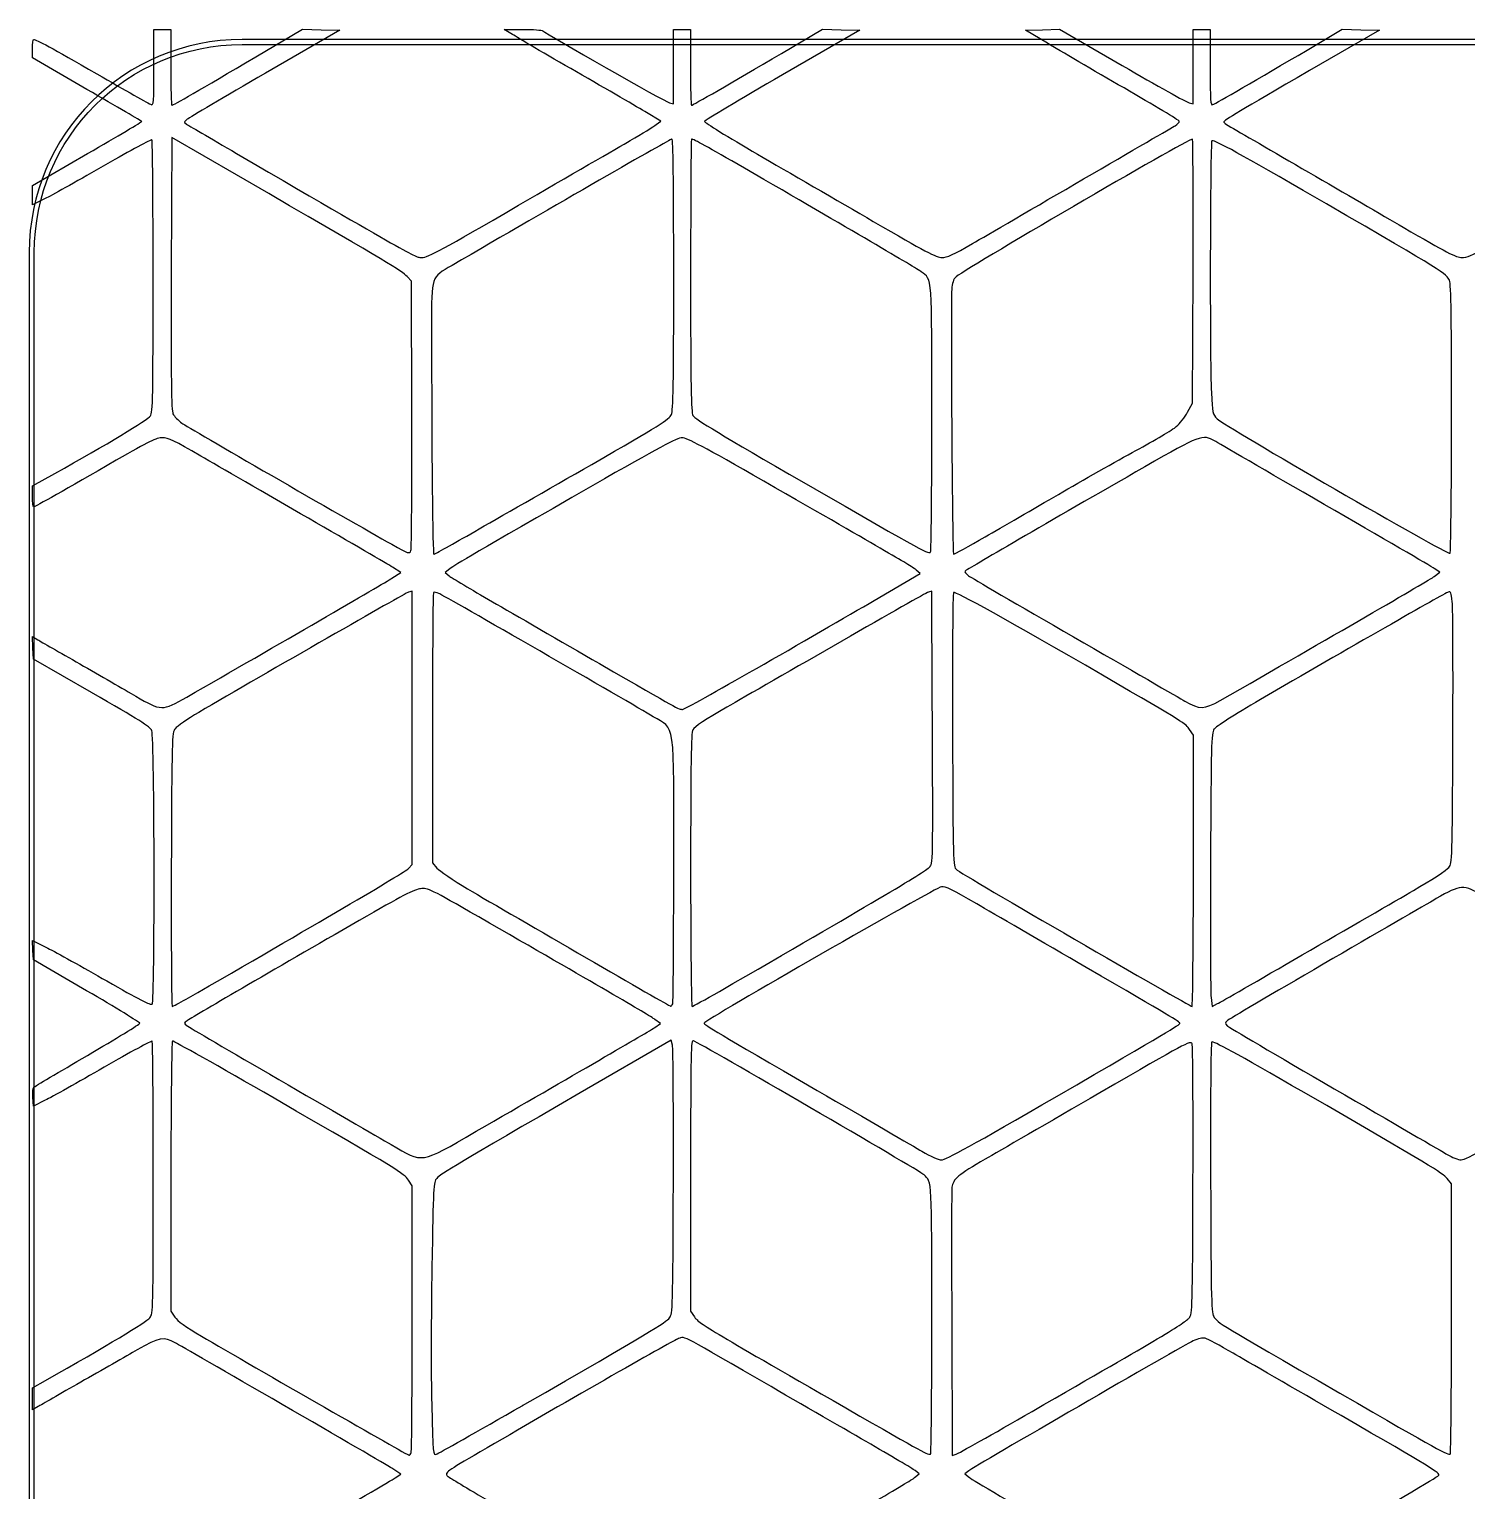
# Model space of a CAD drawing. Extents: x -677.4 to -611.4, y -189.1 to -122.2.
# Drawn here: x -677.44 to -649.32, y -150.79 to -122.21 of the extents above; entities that cross this region are included whole.
import ezdxf

# ---------------------------------------------------------------- set-up
doc = ezdxf.new("R2010")
doc.units = 0
doc.layers.add('Layer_1', color=7, linetype='CONTINUOUS')

msp = doc.modelspace()

# ---------------------------------------------------------------- linework, layer by layer
at = {"layer": 'Layer_1', "color": 3}
for p, q in [((-675.00153, -122.95633), (-675.00153, -122.21025)), ((-675.00153, -122.21025), (-674.83652, -122.21025)), ((-674.83652, -122.21025), (-674.6715, -122.21025)), ((-674.6715, -122.21025), (-674.6715, -122.9528)), ((-673.01208, -122.74889), (-672.09518, -122.2081)), ((-671.36438, -122.2261), (-672.8198, -123.06765)), ((-672.09518, -122.2081), (-671.72979, -122.2171)), ((-671.72979, -122.2171), (-671.36438, -122.2261)), ((-667.98788, -122.31245), (-668.1501, -122.20955)), ((-668.1501, -122.20955), (-667.78722, -122.20955)), ((-664.83701, -122.9391), (-664.83701, -122.20949)), ((-664.83701, -122.20949), (-664.67201, -122.20949)), ((-664.67201, -122.20949), (-664.507, -122.20949)), ((-664.507, -122.20949), (-664.507, -122.95203)), ((-662.72999, -122.68152), (-661.92652, -122.20738)), ((-661.19722, -122.22538), (-662.70954, -123.1012)), ((-661.92652, -122.20738), (-661.56186, -122.21638)), ((-661.56186, -122.21638), (-661.19722, -122.22538)), ((-657.95621, -122.22532), (-657.6237, -122.21632)), ((-657.52718, -122.48171), (-657.95621, -122.22532)), ((-657.6237, -122.21632), (-657.29118, -122.20732)), ((-657.29118, -122.20732), (-656.06213, -122.91788)), ((-654.6726, -122.93914), (-654.6726, -122.20953)), ((-654.6726, -122.20953), (-654.50759, -122.20953)), ((-654.50759, -122.20953), (-654.34258, -122.20953)), ((-654.34258, -122.20953), (-654.34258, -122.9556)), ((-652.44805, -122.61548), (-651.75807, -122.20746)), ((-651.02777, -122.22546), (-652.39642, -123.01576)), ((-651.75807, -122.20746), (-651.39291, -122.21646)), ((-651.39291, -122.21646), (-651.02777, -122.22546)), ((-677.37754, -122.76522), (-677.37754, -122.58674)), ((-676.31324, -123.38335), (-677.37754, -122.76522)), ((-664.83701, -123.66873), (-664.83701, -122.9391)), ((-654.6726, -123.66878), (-654.6726, -122.93914)), ((-664.91861, -123.64833), (-664.83701, -123.66873)), ((-654.7528, -123.64858), (-654.6726, -123.66878)), ((-665.09031, -124.00256), (-665.36793, -123.83654)), ((-665.17691, -124.07136), (-665.09031, -124.00256)), ((-674.65333, -124.32555), (-674.66233, -126.98442)), ((-672.75572, -125.42288), (-674.65333, -124.32555)), ((-677.37553, -125.26292), (-676.30194, -124.64067)), ((-677.37752, -125.64318), (-677.37653, -125.45305)), ((-677.37653, -125.45305), (-677.37553, -125.26292)), ((-677.10526, -125.50685), (-677.37752, -125.64318)), ((-669.96707, -127.13369), (-670.04957, -127.04579)), ((-669.95807, -129.73374), (-669.96707, -127.13369)), ((-654.687, -129.52102), (-654.678, -126.93863)), ((-669.95883, -129.73379), (-669.95807, -129.73374)), ((-654.785, -129.69787), (-654.687, -129.52102)), ((-659.78611, -129.80815), (-659.78633, -129.80815)), ((-649.62142, -129.81446), (-649.62125, -129.81446)), ((-677.37488, -131.13725), (-676.93893, -130.8945)), ((-677.37588, -131.3435), (-677.37488, -131.13725)), ((-668.72672, -132.02997), (-668.7266, -132.02997)), ((-658.74284, -132.13468), (-658.74306, -132.13468)), ((-670.35113, -132.94607), (-670.17298, -132.82969)), ((-670.17298, -132.82969), (-670.33465, -132.72857)), ((-669.21405, -132.7614), (-669.30685, -132.8343)), ((-669.30685, -132.8343), (-669.22435, -132.9)), ((-660.91397, -133.38), (-660.01251, -132.85386)), ((-660.01251, -132.85386), (-660.09331, -132.78446)), ((-649.85047, -132.82849), (-649.96075, -132.75349)), ((-649.95862, -132.90979), (-649.85047, -132.82849)), ((-669.95035, -133.19553), (-670.02465, -133.21843)), ((-669.95035, -135.86905), (-669.95035, -133.19553)), ((-659.78562, -133.19564), (-659.85442, -133.21744)), ((-659.77762, -135.23572), (-659.78562, -133.19564)), ((-677.37015, -134.3059), (-677.38035, -134.08357)), ((-677.38035, -134.08357), (-677.27151, -134.14937)), ((-677.35995, -134.52822), (-677.37015, -134.3059)), ((-676.22205, -135.18023), (-677.35995, -134.52822)), ((-663.21375, -134.70822), (-663.21375, -134.70816)), ((-654.1457, -135.33448), (-654.14575, -135.33442)), ((-669.95035, -138.54259), (-669.95035, -135.86905)), ((-669.55443, -135.87623), (-669.55443, -138.50835)), ((-654.67054, -136.015), (-654.74524, -135.90405)), ((-654.67054, -138.66676), (-654.67054, -136.015)), ((-670.02465, -138.62389), (-669.95035, -138.54259)), ((-669.55443, -138.50835), (-669.46713, -138.61204)), ((-654.67042, -138.66676), (-654.67054, -138.66676)), ((-677.36912, -140.21841), (-677.37932, -140.0289)), ((-677.37932, -140.0289), (-677.07805, -140.18021)), ((-677.35892, -140.40791), (-677.36912, -140.21841)), ((-652.54247, -140.31201), (-652.54191, -140.31197)), ((-676.31936, -141.01175), (-677.35892, -140.40791)), ((-674.37262, -141.17556), (-674.37265, -141.17574)), ((-663.941, -141.02514), (-663.94114, -141.02516)), ((-654.3247, -141.14491), (-654.3034, -141.31782)), ((-664.85523, -141.26637), (-664.85514, -141.26634)), ((-654.3034, -141.31782), (-654.19847, -141.26442)), ((-665.0942, -141.6557), (-665.20393, -141.5739)), ((-665.20393, -141.7294), (-665.0942, -141.6557)), ((-664.88521, -141.97597), (-666.66706, -143.00987)), ((-664.85941, -142.07557), (-664.88521, -141.97597)), ((-677.35886, -143.2667), (-677.36906, -143.09633)), ((-677.12786, -143.15507), (-677.35886, -143.2667)), ((-657.33688, -143.07317), (-657.33688, -143.07317)), ((-668.69633, -143.76129), (-668.69633, -143.76144)), ((-664.5051, -144.62653), (-664.5051, -147.28183)), ((-674.66985, -144.6485), (-674.66985, -147.28183)), ((-669.95042, -144.82622), (-670.02472, -144.71638)), ((-669.95042, -147.40927), (-669.95042, -144.82622)), ((-649.62125, -144.78852), (-649.70795, -144.6855)), ((-649.62125, -147.42418), (-649.62125, -144.78852)), ((-674.66985, -147.28183), (-674.59465, -147.39346)), ((-664.5051, -147.28183), (-664.4305, -147.39246)), ((-659.78561, -147.45305), (-659.78582, -147.45301)), ((-649.62129, -147.42418), (-649.62125, -147.42418)), ((-659.39631, -147.53277), (-659.38731, -150.10057)), ((-677.37539, -148.77793), (-677.12629, -148.63706)), ((-677.37539, -148.99452), (-677.37539, -148.77793)), ((-677.37539, -149.21111), (-677.37539, -148.99452)), ((-677.26812, -149.14621), (-677.37539, -149.21111)), ((-667.78963, -149.12262), (-667.79, -149.12271)), ((-657.82155, -149.23868), (-657.82221, -149.23855)), ((-669.97063, -150.04459), (-669.97042, -150.04455)), ((-670.17246, -150.46441), (-670.34998, -150.35166)), ((-659.38731, -150.10057), (-659.31391, -150.07787)), ((-670.28398, -150.53981), (-670.17246, -150.46441)), ((-660.12611, -150.53545), (-660.03341, -150.46255)), ((-660.03341, -150.46255), (-660.11441, -150.39815)), ((-659.0641, -150.40037), (-659.1424, -150.46257)), ((-659.1424, -150.46257), (-659.0504, -150.53457))]:
    msp.add_line(p, q, dxfattribs=at)
at = {"layer": 'Layer_1', "color": 7}
for p, q in [((-615.60352, -122.4082), (-673.27734, -122.4082)), ((-673.27734, -122.5078), (-615.60352, -122.5078)), ((-673.27734, -122.5078), (-673.27734, -122.5078)), ((-677.44141, -126.57227), (-677.44141, -184.91992)), ((-677.3418, -184.91991), (-677.3418, -126.57226))]:
    msp.add_line(p, q, dxfattribs=at)
at = {"layer": 'Layer_1', "color": 3}
for points in [[(-666.73559, -123.04294), (-667.33512, -122.69776), (-667.89865, -122.36904), (-667.98788, -122.31245)], [(-667.78722, -122.20955), (-667.58764, -122.20955), (-667.41022, -122.22255), (-667.39299, -122.23865)], [(-667.39299, -122.23865), (-667.32479, -122.30175), (-664.99504, -123.62916), (-664.91861, -123.64833)], [(-677.37754, -122.58674), (-677.37754, -122.48844), (-677.36954, -122.40827), (-677.36004, -122.40827)], [(-677.36004, -122.40827), (-677.30004, -122.40827), (-677.00935, -122.56552), (-676.11976, -123.07921)], [(-656.02786, -123.35625), (-656.61653, -123.01627), (-657.29121, -122.62271), (-657.52718, -122.48171)], [(-654.29118, -123.68194), (-654.22938, -123.65814), (-653.39477, -123.1753), (-652.44805, -122.61548)], [(-674.6533, -123.69534), (-674.6285, -123.69534), (-674.10487, -123.39339), (-673.01208, -122.74889)], [(-664.4892, -123.69458), (-664.4652, -123.69458), (-663.70483, -123.25679), (-662.72999, -122.68152)], [(-676.11976, -123.07921), (-675.56824, -123.3977), (-675.091, -123.6682), (-675.05923, -123.68033)], [(-675.05923, -123.68033), (-675.00533, -123.70103), (-675.00153, -123.65323), (-675.00153, -122.95633)], [(-674.6715, -122.9528), (-674.6715, -123.36119), (-674.6635, -123.69534), (-674.6533, -123.69534)], [(-672.8198, -123.06765), (-673.62027, -123.5305), (-674.30869, -123.93535), (-674.3496, -123.96735)], [(-665.36793, -123.83654), (-665.52061, -123.74524), (-666.13606, -123.38812), (-666.73559, -123.04294)], [(-664.507, -122.95203), (-664.507, -123.36043), (-664.499, -123.69458), (-664.4892, -123.69458)], [(-662.70954, -123.1012), (-663.54132, -123.58291), (-664.22688, -123.99207), (-664.23301, -124.01047)], [(-656.06213, -122.91788), (-655.38615, -123.30868), (-654.79695, -123.63751), (-654.7528, -123.64858)], [(-654.34258, -122.9556), (-654.34258, -123.61765), (-654.33758, -123.69946), (-654.29118, -123.68194)], [(-652.39642, -123.01576), (-653.76578, -123.80646), (-654.07707, -123.99314), (-654.07779, -124.02404)], [(-675.23865, -124.00996), (-675.24365, -124.00596), (-675.72787, -123.72334), (-676.31324, -123.38335)], [(-654.94728, -124.00742), (-654.95228, -123.98922), (-655.43919, -123.69625), (-656.02786, -123.35625)], [(-676.30194, -124.64067), (-675.71148, -124.29843), (-675.233, -124.01459), (-675.23865, -124.00996)], [(-674.3496, -123.96735), (-674.4131, -124.01695), (-674.4167, -124.03025), (-674.3745, -124.05765)], [(-664.23301, -124.01047), (-664.23801, -124.02877), (-663.77238, -124.31713), (-663.19578, -124.6511)], [(-655.02748, -124.09372), (-654.97768, -124.06452), (-654.94148, -124.02552), (-654.94728, -124.00742)], [(-654.07779, -124.02404), (-654.07803, -124.03304), (-654.03749, -124.06404), (-653.98759, -124.09274)], [(-674.3745, -124.05765), (-674.3473, -124.07525), (-673.90174, -124.33613), (-673.38445, -124.63719)], [(-665.68552, -124.3835), (-665.45342, -124.24968), (-665.22454, -124.10921), (-665.17691, -124.07136)], [(-656.81759, -125.13518), (-655.88282, -124.59168), (-655.07727, -124.12301), (-655.02748, -124.09372)], [(-653.98759, -124.09274), (-653.54331, -124.34892), (-651.38107, -125.60479), (-650.5679, -126.07898)], [(-675.04045, -124.37135), (-675.05285, -124.35895), (-675.46125, -124.57865), (-675.94799, -124.85964)], [(-675.01785, -127.04103), (-675.01785, -125.58513), (-675.02805, -124.38378), (-675.04045, -124.37135)], [(-664.871, -124.35623), (-664.8991, -124.35623), (-667.20121, -125.67928), (-669.17182, -126.82786)], [(-667.86905, -125.65032), (-666.90022, -125.08739), (-665.91763, -124.51733), (-665.68552, -124.3835)], [(-664.8352, -126.99745), (-664.8352, -125.12312), (-664.8454, -124.35623), (-664.871, -124.35623)], [(-664.48727, -124.35623), (-664.49747, -124.35623), (-664.50507, -125.55246), (-664.50507, -127.01454)], [(-663.44903, -124.92658), (-664.16268, -124.51362), (-664.44918, -124.35623), (-664.48727, -124.35623)], [(-654.687, -124.35623), (-654.7834, -124.35623), (-659.25734, -126.96699), (-659.33182, -127.06672)], [(-654.678, -126.93863), (-654.674, -125.51832), (-654.67713, -124.35623), (-654.687, -124.35623)], [(-654.3101, -124.39231), (-654.3439, -124.44561), (-654.3513, -128.67637), (-654.3191, -129.31366)], [(-652.52026, -125.3628), (-653.90995, -124.56003), (-654.28689, -124.35565), (-654.3101, -124.39231)], [(-675.94799, -124.85964), (-676.43475, -125.14064), (-676.9555, -125.43188), (-677.10526, -125.50685)], [(-673.38445, -124.63719), (-669.82258, -126.71005), (-669.88714, -126.67382), (-669.75662, -126.67382)], [(-663.19578, -124.6511), (-662.61918, -124.98507), (-661.60002, -125.57665), (-660.93101, -125.96572)], [(-659.99205, -126.95289), (-660.08855, -126.88099), (-661.40248, -126.11082), (-663.44903, -124.92658)], [(-658.98941, -126.39826), (-658.72969, -126.24709), (-657.75237, -125.67871), (-656.81759, -125.13518)], [(-670.04957, -127.04579), (-670.15539, -126.93297), (-670.45472, -126.75347), (-672.75572, -125.42288)], [(-649.67105, -127.09481), (-649.72925, -126.98214), (-649.96495, -126.8389), (-652.52026, -125.3628)], [(-669.75662, -126.67382), (-669.65113, -126.67382), (-669.34329, -126.50688), (-667.86905, -125.65032)], [(-660.93101, -125.96572), (-659.92236, -126.5523), (-659.69302, -126.67312), (-659.58813, -126.67312)], [(-650.5679, -126.07898), (-649.7243, -126.5709), (-649.52694, -126.6732), (-649.42138, -126.6732)], [(-659.58813, -126.67312), (-659.48943, -126.67312), (-659.358, -126.61282), (-658.98941, -126.39826)], [(-649.42138, -126.6732), (-649.32548, -126.6732), (-649.20977, -126.6244), (-648.95532, -126.47665)], [(-669.17182, -126.82786), (-669.5896, -127.07135), (-669.57103, -127.0154), (-669.57103, -128.03005)], [(-675.07115, -129.76914), (-675.02325, -129.69634), (-675.01785, -129.42154), (-675.01785, -127.04103)], [(-674.66233, -126.98442), (-674.66933, -129.06465), (-674.6617, -129.66201), (-674.62933, -129.72937)], [(-664.8804, -129.74485), (-664.8432, -129.65775), (-664.8352, -129.16213), (-664.8352, -126.99745)], [(-664.50507, -127.01454), (-664.50507, -129.23552), (-664.49707, -129.68748), (-664.45857, -129.76194)], [(-659.78633, -129.80815), (-659.78583, -126.96183), (-659.77473, -127.11474), (-659.99205, -126.95289)], [(-659.33182, -127.06672), (-659.37392, -127.12302), (-659.39572, -127.21274), (-659.39972, -127.34533)], [(-649.62125, -129.81446), (-649.62125, -127.54019), (-649.62825, -127.17831), (-649.67105, -127.09481)], [(-659.39972, -127.34533), (-659.41832, -127.96399), (-659.38502, -132.47469), (-659.36162, -132.47469)], [(-669.57103, -128.03005), (-669.57103, -130.49662), (-669.55153, -132.47469), (-669.52703, -132.47469)], [(-654.3191, -129.31366), (-654.2987, -129.71325), (-654.2933, -129.7377), (-654.20726, -129.82518)], [(-676.93893, -130.8945), (-675.93557, -130.33578), (-675.12102, -129.84503), (-675.07115, -129.76914)], [(-674.62933, -129.72937), (-674.60663, -129.77677), (-674.52852, -129.85826), (-674.45588, -129.91054)], [(-669.97603, -132.4043), (-669.96173, -132.3655), (-669.95393, -131.1638), (-669.95883, -129.73379)], [(-666.43973, -130.71815), (-665.1152, -129.95961), (-664.92, -129.83775), (-664.8804, -129.74485)], [(-664.45857, -129.76194), (-664.42347, -129.82914), (-663.89235, -130.15036), (-662.29173, -131.07211)], [(-655.00441, -129.9784), (-654.93761, -129.9214), (-654.83888, -129.79515), (-654.785, -129.69787)], [(-674.45588, -129.91054), (-674.33913, -129.99454), (-671.25474, -131.77481), (-670.34788, -132.28154)], [(-659.81101, -132.43002), (-659.79771, -132.40922), (-659.78651, -131.22937), (-659.78611, -129.80815)], [(-655.79751, -130.44884), (-655.42812, -130.24711), (-655.07122, -130.0354), (-655.00441, -129.9784)], [(-654.20726, -129.82518), (-654.07252, -129.96205), (-649.70016, -132.48641), (-649.65072, -132.45586)], [(-649.65072, -132.45586), (-649.63422, -132.44566), (-649.62142, -131.3019), (-649.62142, -129.81446)], [(-674.83709, -130.19669), (-674.95402, -130.19669), (-675.09105, -130.26379), (-675.73881, -130.63841)], [(-674.08282, -130.55597), (-674.59984, -130.25462), (-674.72144, -130.19669), (-674.83709, -130.19669)], [(-664.67141, -130.19694), (-664.76391, -130.19693), (-665.12628, -130.39088), (-666.42051, -131.13323)], [(-663.0696, -131.04855), (-664.24297, -130.37571), (-664.57919, -130.19695), (-664.67141, -130.19694)], [(-654.25449, -130.26024), (-654.48038, -130.12249), (-654.54806, -130.14745), (-655.61807, -130.76312)], [(-652.11155, -131.50062), (-653.23381, -130.85277), (-654.19813, -130.2946), (-654.25449, -130.26024)], [(-671.98137, -131.77136), (-672.79817, -131.30049), (-673.74382, -130.75356), (-674.08282, -130.55597)], [(-657.31068, -131.30515), (-656.84784, -131.0359), (-656.1669, -130.65056), (-655.79751, -130.44884)], [(-675.73881, -130.63841), (-676.72709, -131.20992), (-677.33031, -131.54977), (-677.35638, -131.54977)], [(-668.7266, -132.02997), (-668.30154, -131.78539), (-667.27245, -131.19506), (-666.43973, -130.71815)], [(-655.61807, -130.76312), (-657.51049, -131.85198), (-659.10947, -132.7797), (-659.13653, -132.80451)], [(-666.42051, -131.13323), (-668.71717, -132.45055), (-669.1085, -132.67863), (-669.21405, -132.7614)], [(-660.09331, -132.78446), (-660.17861, -132.71106), (-660.66515, -132.42733), (-663.0696, -131.04855)], [(-662.29173, -131.07211), (-659.84549, -132.48083), (-659.84406, -132.4816), (-659.81101, -132.43002)], [(-677.35638, -131.54977), (-677.36778, -131.54977), (-677.37658, -131.45697), (-677.37588, -131.3435)], [(-658.74306, -132.13468), (-658.4181, -131.94767), (-657.77354, -131.57438), (-657.31068, -131.30515)], [(-670.33465, -132.72857), (-670.42355, -132.67287), (-671.16458, -132.24222), (-671.98137, -131.77136)], [(-649.96075, -132.75349), (-650.02145, -132.71219), (-650.9893, -132.14847), (-652.11155, -131.50062)], [(-669.52703, -132.47469), (-669.51203, -132.47469), (-669.15178, -132.27457), (-668.72672, -132.02997)], [(-670.34788, -132.28154), (-670.0148, -132.46766), (-670.00114, -132.47217), (-669.97603, -132.4043)], [(-659.36162, -132.47469), (-659.34622, -132.47469), (-659.06778, -132.32168), (-658.74284, -132.13468)], [(-669.22435, -132.9), (-669.17905, -132.9362), (-668.80028, -133.16255), (-668.38281, -133.40312)], [(-659.13653, -132.80451), (-659.15143, -132.81821), (-659.12193, -132.85921), (-659.07053, -132.89541)], [(-659.07053, -132.89541), (-659.01923, -132.93161), (-658.0936, -133.47019), (-657.01362, -134.09226)], [(-654.14575, -135.33442), (-652.06059, -134.14168), (-650.0439, -132.97388), (-649.95862, -132.90979)], [(-674.35751, -135.26849), (-672.65037, -134.28959), (-670.49627, -133.04089), (-670.35113, -132.94607)], [(-656.44875, -134.84184), (-658.28709, -133.77412), (-659.33152, -133.19468), (-659.36229, -133.22544)], [(-649.60585, -133.40499), (-649.62435, -133.22186), (-649.63425, -133.1997), (-649.68855, -133.21695)], [(-670.02465, -133.21843), (-670.08735, -133.23793), (-672.8368, -134.81359), (-674.12513, -135.56841)], [(-669.53463, -133.22432), (-669.54583, -133.23552), (-669.55443, -134.42857), (-669.55443, -135.87623)], [(-669.42736, -133.24282), (-669.47546, -133.22172), (-669.52366, -133.21332), (-669.53463, -133.22432)], [(-665.2381, -135.65264), (-665.66584, -135.39289), (-669.32743, -133.2866), (-669.42736, -133.24282)], [(-668.38281, -133.40312), (-667.96534, -133.64369), (-667.02231, -134.18837), (-666.28719, -134.61353)], [(-663.21375, -134.70816), (-662.44468, -134.26705), (-661.40978, -133.66937), (-660.91397, -133.38)], [(-659.85442, -133.21744), (-659.89232, -133.22944), (-660.65336, -133.65947), (-661.54577, -134.17308)], [(-659.36229, -133.22544), (-659.37809, -133.24134), (-659.38699, -134.44461), (-659.38199, -135.9158)], [(-649.68855, -133.21695), (-649.74935, -133.23615), (-651.7075, -134.35707), (-653.36026, -135.31863)], [(-649.59465, -136.06059), (-649.58965, -134.71421), (-649.59403, -133.51919), (-649.60585, -133.40499)], [(-677.27151, -134.14937), (-677.21161, -134.18557), (-676.84337, -134.39714), (-676.45312, -134.6195)], [(-661.54577, -134.17308), (-662.43817, -134.68667), (-663.45016, -135.26836), (-663.79459, -135.46569)], [(-657.01362, -134.09226), (-655.93364, -134.71436), (-654.95348, -135.28), (-654.83549, -135.34928)], [(-676.45312, -134.6195), (-676.06288, -134.84187), (-675.57005, -135.12578), (-675.35795, -135.25039)], [(-666.28719, -134.61353), (-664.72877, -135.51483), (-664.73703, -135.51026), (-664.66631, -135.51026)], [(-664.66631, -135.51026), (-664.63641, -135.51026), (-663.98281, -135.14935), (-663.21375, -134.70822)], [(-654.74524, -135.90405), (-654.82694, -135.78276), (-654.80214, -135.79823), (-656.44875, -134.84184)], [(-675.04373, -135.92688), (-675.07663, -135.84988), (-675.29726, -135.71011), (-676.22205, -135.18023)], [(-675.35795, -135.25039), (-674.85927, -135.5434), (-674.83765, -135.54379), (-674.35751, -135.26849)], [(-663.79459, -135.46569), (-664.21126, -135.70442), (-664.43476, -135.85198), (-664.46238, -135.90661)], [(-659.83532, -138.59648), (-659.75972, -138.49598), (-659.76352, -138.715), (-659.77762, -135.23572)], [(-654.83549, -135.34928), (-654.55144, -135.51609), (-654.4598, -135.5141), (-654.1457, -135.33448)], [(-653.36026, -135.31863), (-653.87934, -135.62061), (-654.23344, -135.84737), (-654.2678, -135.8998)], [(-674.12513, -135.56841), (-674.34294, -135.69603), (-674.55084, -135.84012), (-674.58714, -135.88862)], [(-664.83514, -138.63392), (-664.83514, -135.61947), (-664.79424, -135.9222), (-665.2381, -135.65264)], [(-675.03573, -141.27502), (-674.98133, -141.22062), (-674.98843, -136.05498), (-675.04373, -135.92688)], [(-674.58714, -135.88862), (-674.65174, -135.97492), (-674.65324, -136.03549), (-674.66214, -138.64754)], [(-664.46238, -135.90661), (-664.49478, -135.97051), (-664.50418, -136.57799), (-664.50448, -138.65362)], [(-659.38199, -135.9158), (-659.37299, -138.52824), (-659.37179, -138.57876), (-659.30719, -138.64167)], [(-654.2678, -135.8998), (-654.3194, -135.9786), (-654.325, -136.19477), (-654.3349, -138.47889)], [(-649.67225, -138.59896), (-649.60595, -138.51016), (-649.60465, -138.46713), (-649.59465, -136.06059)], [(-674.37265, -141.17574), (-671.92921, -139.77155), (-670.08351, -138.68831), (-670.02465, -138.62389)], [(-669.46713, -138.61204), (-669.41903, -138.66914), (-669.14861, -138.85216), (-668.866, -139.01885)], [(-664.85514, -141.26634), (-664.84394, -141.23754), (-664.83514, -140.05304), (-664.83514, -138.63392)], [(-663.94114, -141.02516), (-661.09358, -139.38263), (-659.89205, -138.6719), (-659.83532, -138.59648)], [(-654.3349, -138.47889), (-654.3399, -139.85011), (-654.3359, -141.04983), (-654.3247, -141.14491)], [(-650.36529, -139.05116), (-650.02124, -138.85216), (-649.70938, -138.64867), (-649.67225, -138.59896)], [(-674.66214, -138.64754), (-674.66614, -140.11646), (-674.66014, -141.31819), (-674.64564, -141.31805)], [(-664.50448, -138.65362), (-664.50472, -140.1193), (-664.49248, -141.31851), (-664.47728, -141.31851)], [(-659.30719, -138.64167), (-659.23749, -138.70917), (-654.7444, -141.31854), (-654.69762, -141.31854)], [(-654.69762, -141.31854), (-654.68272, -141.31854), (-654.67042, -140.12524), (-654.67042, -138.66676)], [(-669.78538, -139.01676), (-669.90296, -139.02886), (-670.15385, -139.1587), (-670.98995, -139.64034)], [(-668.64683, -139.57022), (-669.59661, -139.02465), (-669.64291, -139.00214), (-669.78538, -139.01676)], [(-668.866, -139.01885), (-667.96055, -139.55289), (-664.91841, -141.31333), (-664.89643, -141.31597)], [(-659.60039, -138.98094), (-659.7012, -138.99264), (-664.24108, -141.59801), (-664.24108, -141.64405)], [(-658.90694, -139.31422), (-659.38326, -139.03525), (-659.51658, -138.97116), (-659.60039, -138.98094)], [(-652.54191, -140.31197), (-651.68882, -139.81752), (-650.70934, -139.25016), (-650.36529, -139.05116)], [(-648.99421, -139.16282), (-649.38507, -138.9291), (-649.43889, -138.93192), (-649.91981, -139.21122)], [(-656.76615, -140.55799), (-657.61925, -140.0639), (-658.58261, -139.5042), (-658.90694, -139.31422)], [(-649.91981, -139.21122), (-650.1277, -139.332), (-651.12201, -139.90849), (-652.12939, -140.49235)], [(-670.98995, -139.64034), (-672.65981, -140.60227), (-674.28433, -141.54897), (-674.35419, -141.60086)], [(-665.20393, -141.5739), (-665.30774, -141.4966), (-666.42056, -140.84901), (-668.64683, -139.57022)], [(-677.07805, -140.18021), (-676.91234, -140.26351), (-676.39311, -140.55189), (-675.9242, -140.82124)], [(-654.19847, -141.26442), (-654.14087, -141.23492), (-653.39556, -140.80645), (-652.54247, -140.31201)], [(-654.93502, -141.64829), (-654.93452, -141.62189), (-655.12442, -141.50888), (-656.76615, -140.55799)], [(-652.12939, -140.49235), (-653.13679, -141.07621), (-653.98275, -141.57516), (-654.00931, -141.60111)], [(-675.9242, -140.82124), (-675.30981, -141.17414), (-675.06161, -141.30091), (-675.03573, -141.27502)], [(-675.27981, -141.64789), (-675.27981, -141.63019), (-675.74761, -141.34388), (-676.31936, -141.01175)], [(-674.64564, -141.31805), (-674.63174, -141.31793), (-674.50876, -141.25375), (-674.37262, -141.17556)], [(-664.47728, -141.31851), (-664.46218, -141.31851), (-664.22074, -141.1865), (-663.941, -141.02514)], [(-664.89643, -141.31597), (-664.88483, -141.31697), (-664.86613, -141.29507), (-664.85523, -141.26637)], [(-676.30287, -142.27677), (-675.74019, -141.94863), (-675.27981, -141.66563), (-675.27981, -141.64789)], [(-674.35419, -141.60086), (-674.41749, -141.64796), (-674.41749, -141.64896), (-674.35419, -141.69706)], [(-674.35419, -141.69706), (-674.31899, -141.72386), (-673.51046, -142.19714), (-672.55754, -142.74886)], [(-668.69633, -143.76144), (-666.86238, -142.70397), (-665.3094, -141.8004), (-665.20393, -141.7294)], [(-664.24108, -141.64405), (-664.24108, -141.67615), (-663.98753, -141.8271), (-662.02996, -142.96045)], [(-657.33688, -143.07317), (-655.17443, -141.82048), (-654.93567, -141.67882), (-654.93502, -141.64829)], [(-654.00931, -141.60111), (-654.05181, -141.64261), (-654.05181, -141.65411), (-654.00931, -141.69611)], [(-654.00931, -141.69611), (-653.98271, -141.72241), (-653.04025, -142.2774), (-651.91489, -142.92948)], [(-675.03562, -141.99696), (-675.04682, -141.98576), (-675.46982, -142.21699), (-675.97618, -142.51026)], [(-675.01582, -144.66836), (-675.01582, -143.21004), (-675.02482, -142.00792), (-675.03562, -141.99696)], [(-674.64135, -141.99765), (-674.65705, -142.00785), (-674.66985, -143.20018), (-674.66985, -144.6485)], [(-672.65299, -143.11334), (-673.73099, -142.49006), (-674.62575, -141.98801), (-674.64135, -141.99765)], [(-664.448, -141.99314), (-664.5018, -141.97244), (-664.5051, -142.12317), (-664.5051, -144.62653)], [(-659.93921, -144.61356), (-660.03531, -144.52836), (-664.29907, -142.05029), (-664.448, -141.99314)], [(-654.69565, -142.04821), (-654.72025, -141.98181), (-654.83495, -142.04321), (-656.50308, -143.01066)], [(-654.67825, -144.71949), (-654.67425, -143.28933), (-654.68125, -142.08727), (-654.69565, -142.04821)], [(-654.31363, -142.01739), (-654.33003, -142.04209), (-654.33863, -143.20218), (-654.33333, -144.68444)], [(-652.50565, -143.00304), (-653.85781, -142.22082), (-654.29146, -141.9844), (-654.31363, -142.01739)], [(-677.35256, -142.89969), (-677.33796, -142.88519), (-676.86555, -142.60489), (-676.30287, -142.27677)], [(-664.84271, -144.74743), (-664.83871, -143.33263), (-664.84471, -142.13029), (-664.85941, -142.07557)], [(-675.97618, -142.51026), (-676.48253, -142.80353), (-677.00079, -143.0937), (-677.12786, -143.15507)], [(-677.36906, -143.09633), (-677.37406, -143.00273), (-677.36706, -142.91416), (-677.35256, -142.89969)], [(-672.55754, -142.74886), (-671.60461, -143.30058), (-670.61702, -143.87281), (-670.36292, -144.02051)], [(-670.02472, -144.71638), (-670.11502, -144.58276), (-670.18005, -144.54311), (-672.65299, -143.11334)], [(-666.66706, -143.00987), (-669.05072, -144.39297), (-669.39446, -144.59815), (-669.47196, -144.68404)], [(-662.02996, -142.96045), (-661.05888, -143.52267), (-660.1381, -144.05822), (-659.98383, -144.15059)], [(-659.59752, -144.31999), (-659.51672, -144.32099), (-658.98, -144.025), (-657.33688, -143.07317)], [(-656.50308, -143.01066), (-657.48273, -143.57905), (-658.49032, -144.16219), (-658.74219, -144.30652)], [(-649.70795, -144.6855), (-649.80535, -144.56968), (-650.00324, -144.4507), (-652.50565, -143.00304)], [(-651.91489, -142.92948), (-650.78952, -143.58155), (-649.79451, -144.16038), (-649.70377, -144.21577)], [(-649.43077, -144.31902), (-649.34607, -144.32102), (-648.82824, -144.03487), (-647.03135, -142.99323)], [(-670.36292, -144.02051), (-669.72471, -144.39142), (-669.81295, -144.40514), (-668.69633, -143.76129)], [(-659.98383, -144.15059), (-659.80734, -144.25631), (-659.66409, -144.31908), (-659.59752, -144.31999)], [(-658.74219, -144.30652), (-659.26272, -144.6048), (-659.37714, -144.70129), (-659.39431, -144.85649)], [(-649.70377, -144.21577), (-649.61297, -144.27117), (-649.49015, -144.3176), (-649.43077, -144.31902)], [(-659.78582, -147.45301), (-659.78582, -144.68263), (-659.78282, -144.753), (-659.93921, -144.61356)], [(-675.08292, -147.40977), (-675.01672, -147.32107), (-675.01582, -147.28366), (-675.01582, -144.66836)], [(-669.47196, -144.68404), (-669.53536, -144.75414), (-669.53906, -144.82422), (-669.56556, -146.42862)], [(-664.91761, -147.40802), (-664.85311, -147.32172), (-664.85151, -147.26106), (-664.84271, -144.74743)], [(-659.39431, -144.85649), (-659.40131, -144.91619), (-659.40231, -146.12048), (-659.39631, -147.53277)], [(-654.75465, -147.41034), (-654.68815, -147.32104), (-654.68705, -147.28201), (-654.67825, -144.71949)], [(-654.33333, -144.68444), (-654.32433, -147.1973), (-654.32123, -147.31199), (-654.26143, -147.40042)], [(-669.56556, -146.42862), (-669.58076, -147.3479), (-669.58276, -148.54973), (-669.56956, -149.09936)], [(-677.12629, -148.63706), (-675.92977, -147.96042), (-675.13981, -147.48594), (-675.08292, -147.40977)], [(-674.59465, -147.39346), (-674.54345, -147.46936), (-674.37715, -147.5884), (-674.07487, -147.76548)], [(-669.97042, -150.04455), (-669.95922, -150.01575), (-669.95042, -148.82996), (-669.95042, -147.40927)], [(-667.79, -149.12271), (-665.28963, -147.68254), (-664.98848, -147.50277), (-664.91761, -147.40802)], [(-664.4305, -147.39246), (-664.3497, -147.51231), (-664.20769, -147.59768), (-661.46885, -149.17236)], [(-659.81051, -150.07388), (-659.79691, -150.06588), (-659.78561, -148.88682), (-659.78561, -147.45305)], [(-657.82221, -149.23855), (-655.32376, -147.80119), (-654.82422, -147.5035), (-654.75465, -147.41034)], [(-654.26143, -147.40042), (-654.18913, -147.50714), (-654.21003, -147.49442), (-651.80693, -148.88174)], [(-649.64709, -150.07583), (-649.63299, -150.06683), (-649.62129, -148.8738), (-649.62129, -147.42418)], [(-674.58673, -147.8966), (-674.80162, -147.77261), (-674.90598, -147.79235), (-675.33096, -148.03784)], [(-674.07487, -147.76548), (-673.04083, -148.37117), (-670.03476, -150.09679), (-670.01363, -150.09679)], [(-663.20169, -148.59939), (-664.77445, -147.68911), (-664.61544, -147.76775), (-664.76393, -147.82684)], [(-675.33096, -148.03784), (-675.53876, -148.15784), (-676.03551, -148.44173), (-676.43483, -148.66867)], [(-672.49112, -149.10584), (-673.5711, -148.48266), (-674.51412, -147.9385), (-674.58673, -147.8966)], [(-664.76393, -147.82684), (-664.88024, -147.87314), (-667.17029, -149.18192), (-668.62186, -150.03171)], [(-654.67527, -147.86218), (-654.88846, -147.96463), (-658.96878, -150.32444), (-659.0641, -150.40037)], [(-654.44047, -147.80998), (-654.49427, -147.79648), (-654.57682, -147.81398), (-654.67527, -147.86218)], [(-653.89525, -148.10096), (-654.14948, -147.95237), (-654.39484, -147.82143), (-654.44047, -147.80998)], [(-651.78287, -149.32152), (-652.69042, -148.79879), (-653.64099, -148.24953), (-653.89525, -148.10096)], [(-661.07147, -149.82953), (-661.55334, -149.55217), (-662.51195, -148.99861), (-663.20169, -148.59939)], [(-676.43483, -148.66867), (-676.83415, -148.89563), (-677.20912, -149.11052), (-677.26812, -149.14621)], [(-651.80693, -148.88174), (-649.86484, -150.00284), (-649.68757, -150.10084), (-649.64709, -150.07583)], [(-670.34998, -150.35166), (-670.44758, -150.28966), (-671.41113, -149.72902), (-672.49112, -149.10584)], [(-669.56956, -149.09936), (-669.54656, -150.09425), (-669.54616, -150.09858), (-669.47716, -150.07671)], [(-669.47716, -150.07671), (-669.43906, -150.06461), (-668.6797, -149.63529), (-667.78963, -149.12262)], [(-661.46885, -149.17236), (-659.91256, -150.06716), (-659.85447, -150.09874), (-659.81051, -150.07388)], [(-659.31391, -150.07787), (-659.27361, -150.06537), (-658.60205, -149.68768), (-657.82155, -149.23868)], [(-649.87405, -150.49337), (-649.83115, -150.45257), (-650.01407, -150.34032), (-651.78287, -149.32152)], [(-670.01363, -150.09679), (-670.00103, -150.09679), (-669.98163, -150.07339), (-669.97063, -150.04459)], [(-668.62186, -150.03171), (-669.28407, -150.41937), (-669.31962, -150.44513), (-669.26541, -150.4981)], [(-660.11441, -150.39815), (-660.15891, -150.36275), (-660.58958, -150.10688), (-661.07147, -149.82953)], [(-672.12808, -151.61447), (-671.17516, -151.06488), (-670.34531, -150.58128), (-670.28398, -150.53981)], [(-669.26541, -150.4981), (-669.20601, -150.556), (-668.29161, -151.09022), (-666.07399, -152.3622)], [(-663.34824, -152.41084), (-661.23025, -151.19742), (-660.22129, -150.61017), (-660.12611, -150.53545)], [(-659.0504, -150.53457), (-658.9997, -150.57417), (-658.13846, -151.07982), (-657.13628, -151.65834)], [(-652.65743, -152.11707), (-650.7167, -151.00046), (-649.91635, -150.53357), (-649.87405, -150.49337)]]:
    msp.add_open_spline(points, degree=3, dxfattribs=at)
at = {"layer": 'Layer_1', "color": 7}
for points in [[(-673.27734, -122.4082), (-675.58284, -122.4082), (-677.44141, -124.26677), (-677.44141, -126.57227)], [(-677.3418, -126.57226), (-677.3418, -124.32035), (-675.52924, -122.5078), (-673.27734, -122.5078)]]:
    msp.add_open_spline(points, degree=3, dxfattribs=at)

doc.saveas('drawing.dxf')
